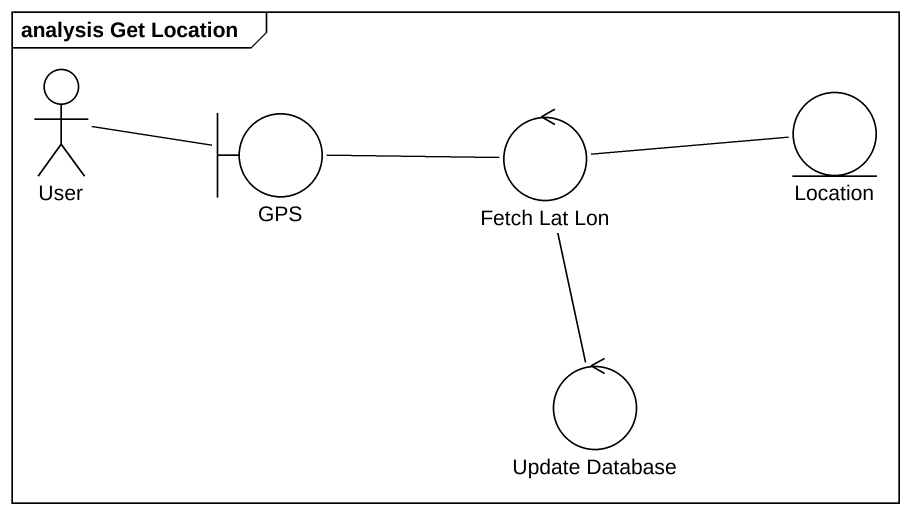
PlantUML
@startuml
mainframe analysis Get Location
actor User
entity Location
boundary GPS
control "Fetch Lat Lon" as Fetch_Lat_Lon
control "Update Database" as Update_Database
User -right- GPS
GPS -right- Fetch_Lat_Lon
Fetch_Lat_Lon -right- Location
Fetch_Lat_Lon -- Update_Database
@enduml
